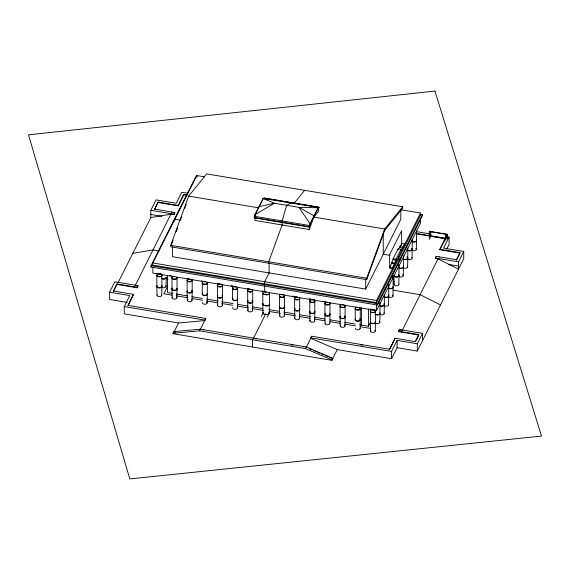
<?xml version="1.0" encoding="UTF-8"?>
<svg xmlns="http://www.w3.org/2000/svg" width="570" height="570" viewBox="0 0 570 570"><rect width="100%" height="100%" fill="white"/><g stroke="black" fill="none" stroke-linecap="round" stroke-linejoin="round"><path stroke-width="0.85" d="M161.745 295.274L161.894 286.553M166.062 286.446L166.212 277.725M176.885 297.818L177.035 289.09M192.026 300.354L192.176 291.633M207.167 302.898L207.316 294.17M222.307 305.435L222.457 296.714M237.448 307.978L237.597 299.25M252.588 310.515L252.738 301.794M269.261 313.308L269.411 304.587M284.401 315.851L284.551 307.13M299.542 318.388L299.692 309.667M314.683 320.931L314.832 312.203M329.823 323.468L329.973 314.747M344.964 326.012L345.114 317.283M360.105 328.548L360.254 319.827M375.245 331.092L375.395 322.363M379.798 322.299L379.948 313.571M384.194 313.557L384.344 304.836M388.597 304.815L388.74 296.094M392.994 296.072L393.143 287.351M398.836 284.459L398.986 275.73M403.239 275.716L403.389 266.995M407.636 266.974L407.785 258.253M412.039 258.231L412.181 249.51M416.349 249.404L416.499 240.683M444.5 241.024L445.861 234.298L445.861 238.837L444.714 241.103M254.911 214.762L254.028 217.818L309.353 227.095L310.237 224.046L318.43 207.758L319.321 207.288L263.995 198.011L263.105 198.481L254.911 214.762L274.377 203.234L298.972 207.359L318.43 207.758M255.424 214.854L254.982 216.379L309.282 225.485L309.282 229.539L254.982 220.426L254.982 217.191M281.687 222.457L286.674 205.3L291.655 202.649M309.282 225.485L309.724 223.96M170.694 245.335L188.67 196.109L206.646 173.886L402.655 206.768L402.655 208.207L384.679 230.43L366.702 279.656L170.694 246.782L170.694 245.335L366.702 278.21L384.679 228.99L402.655 206.768M171.606 244.281L173.13 240.105M176.18 231.762L177.705 227.594M180.747 219.251L181.659 216.743M184.709 208.399L186.233 204.231M309.282 229.539L313.821 217.099L318.366 211.491L318.366 207.437L263.618 198.567M416.043 340.546L418.808 335.046L398.523 331.647L399.356 329.503L422.52 333.386L417.29 343.774L397.112 340.383L397.112 347.686L391.561 358.708L337.233 349.595L331.833 360.326L173.18 333.714L173.024 333.243L173.857 331.583L200.376 329.182L306.304 346.952L306.304 347.436L306.461 347.016M331.833 360.326L332.823 358.252L306.304 346.952L305.47 348.605L199.543 330.842L173.024 333.243M332.823 358.252L332.666 358.665L329.467 357.305M127.167 302.406L109.618 299.464L109.618 292.161L114.841 281.78L138.004 285.663L138.004 286.147L137.171 287.807L116.879 284.401L113.323 291.469L116.879 283.917L137.171 287.323L138.004 285.663M118.04 282.72L150.829 217.562L150.829 210.266L156.052 199.885L176.237 203.269L181.78 192.247L187.922 193.273M158.09 202.022L154.534 209.575L158.09 202.022L178.275 205.407L183.818 194.384L187.316 194.969M113.323 290.985L133.508 294.369L127.958 305.392L205.777 318.452L204.944 320.589L178.581 322.983L124.253 313.87L124.253 306.575L129.796 295.545L109.618 292.161M171.121 213.672L135.133 285.67L136.572 285.905M171.007 213.65L171.007 214.135L173.993 214.641L174.826 212.496L154.534 209.09M127.958 305.876L133.508 294.369M158.09 202.507L178.275 205.891L183.818 194.384M173.993 214.641L174.826 212.496M376.093 303.425L420.909 214.37L422.334 214.605L422.334 215.994L377.518 305.05L151.007 267.059L151.007 265.677L195.823 176.614L197.248 176.85M152.432 265.912L152.853 262.955L196.835 175.546L204.701 176.864M151.007 267.059L151.421 266.233M167.701 286.14L163.861 293.764L172.069 295.146M173.18 333.714L178.581 322.983M199.543 330.842L205.777 318.452M261.395 316.357L263.197 312.766M253.344 338.067L252.503 339.727L252.503 347.023M253.344 338.552L265.755 313.878M267.138 317.326L270.03 311.576L280.483 313.329M337.233 349.595L310.871 338.359L310.871 337.875L311.704 336.214L389.524 349.267L395.074 338.245L415.252 341.63L418.808 334.562L398.523 331.163M306.304 347.436L311.704 336.214M172.532 246.717L172.532 256.707L365.691 289.104L400.81 219.308L400.81 210.145M400.988 249.304L396.015 259.179L394.476 263.939L392.488 267.893L389.638 267.416L391.626 263.461L393.165 258.702L398.138 248.826L400.988 249.304L400.988 250.223L402.527 247.166L399.677 246.689L398.138 249.745L398.138 248.826M389.638 267.416L389.638 254.683L401.636 230.779L401.665 243.511L399.677 247.458L399.677 246.689M390.771 265.919L389.609 268.235L392.488 268.712L392.488 267.893M400.083 247.416L401.636 244.331M401.665 243.511L404.515 243.989L402.527 247.943L402.527 247.166M152.853 265.093L376.506 302.606L376.506 300.468L420.496 213.059L401.273 209.831M377.518 305.05L377.518 303.668L422.334 214.605M359.691 324.815L368.42 326.275L370.443 322.25L370.443 309.303M392.837 277.754L393.628 276.172M152.853 267.302L152.853 273.094L376.506 310.607L420.496 223.198L420.496 218.232M393.321 282.977L394.119 281.395M429.388 231.27L429.267 236.051L429.388 231.27L447.122 234.242L447.122 238.78M447.001 239.022L447.122 234.242M438.323 258.488L438.323 258.972L435.338 258.474L436.171 256.329L456.463 259.735L460.019 252.667L439.841 249.282L439.841 249.767L460.019 253.151L460.019 252.667M439.841 249.282L445.391 238.26L416.535 233.422M398.523 331.647L399.356 329.503M435.338 258.474L436.171 256.329M439.841 249.767L445.391 238.26M391.561 358.708L391.561 351.412L397.112 340.383M446.467 236.643L449.096 237.084L443.546 248.107L463.731 251.491L463.731 258.787L417.29 351.07L397.112 347.686M438.209 258.474L402.228 330.465L402.228 329.98M446.716 249.104L449.096 244.38L449.096 237.084M459.627 253.935L456.463 260.219L456.463 259.735M438.209 258.958L458.501 269.175L458.501 261.872L463.731 251.491M294.013 203.476L304.651 190.323M317.918 207.672L318.366 207.437M150.829 217.562L171.121 214.156M132.839 253.322L153.123 249.909L159.044 250.907M175.774 331.897L174.014 332.061L173.857 331.583M429.267 231.52L447.001 234.491M416.642 231.641L429.801 233.843M259.521 206.71L259.008 206.625L274.377 203.234L263.105 198.481M431.925 236.229L444.593 238.353M183.818 194.869L186.44 195.311M416.535 233.907L445.861 238.837M188.67 196.109L258.652 207.851M173.337 212.731L174.826 212.981M150.829 210.266L173.993 214.156M435.338 257.989L458.501 261.872M150.829 214.463L161.816 216.308M448.355 264.366L458.501 266.069M174.84 219.251L180.775 220.241M390.03 255.346L383.247 254.206L383.247 233.75M173.415 221.146L174.27 221.288M393.165 258.702L396.015 259.179M399.071 260.376L399.926 260.526L399.926 259.136L398.501 258.901L398.501 256.764M393.165 259.628L396.015 260.105M391.626 262.685L394.476 263.162M391.626 263.461L394.476 263.939M393.086 290.159L420.218 294.711L440.51 304.929M152.853 262.955L376.506 300.468M151.007 265.677L377.518 303.668M156.315 273.272L157.94 273.543M159.564 273.814L161.189 274.092M169.832 275.538L171.456 275.809M204.174 281.302L205.798 281.573M217.69 283.568L219.315 283.839M220.939 284.109L222.564 284.387M231.206 285.834L232.831 286.104M234.455 286.382L236.08 286.653M247.971 288.648L249.596 288.919M282.214 294.391L283.839 294.661M292.488 296.115L294.113 296.386M295.737 296.656L297.355 296.927M309.254 298.922L310.878 299.2M312.495 299.471L314.12 299.742M322.77 301.195L324.394 301.466M370.628 309.218L372.246 309.489M373.87 309.767L375.495 310.037M400.069 330.108L401.508 330.351M172.803 293.464L167.566 292.588L167.566 275.324M176.294 294.056L187.651 295.958M192.012 296.692L202.493 298.445M206.86 299.179L218.217 301.081M221.709 301.673L233.059 303.575M237.426 304.309L247.907 306.062M252.275 306.795L262.756 308.555M268.869 309.581L279.343 311.341M283.71 312.068L295.068 313.977M299.435 314.704L310.785 316.614M314.277 317.198L324.757 318.958M330.002 319.834L340.475 321.594M344.843 322.321L355.324 324.081M176.329 295.858L187.651 297.754M192.005 298.488L202.45 300.24M206.81 300.967L218.132 302.87M221.609 303.454L232.931 305.349M237.291 306.083L248.613 307.978M252.09 308.562L263.411 310.465M283.967 313.913L295.288 315.809M299.642 316.542L310.094 318.295M314.448 319.022L324.9 320.775M330.123 321.651L340.575 323.404M344.928 324.138L355.381 325.89M360.603 326.767L370.457 328.42M360.668 344.914L362.42 345.206M124.253 306.575L204.944 320.105M310.871 337.875L391.561 351.412M291.192 344.9L292.937 345.192M309.496 348.797L311.897 349.816M313.493 350.5L315.887 351.519M317.49 352.203L319.884 353.222M321.48 353.899L323.881 354.925M325.477 355.602L327.871 356.628M305.47 348.605L331.989 359.912M310.237 224.046L298.972 207.359L314.334 215.902L313.821 215.816L313.821 217.099L384.679 228.99L384.679 230.43M200.22 329.196L200.376 329.667M393.955 276.543L394.091 284.401M370.35 322.307L370.493 331.028M340.069 317.226L340.212 325.954M324.929 314.683L325.071 323.411M309.788 312.146L309.93 320.874M294.647 309.603L294.79 318.331M279.507 307.066L279.649 315.794M262.834 304.273L262.984 312.994M247.694 301.73L247.843 310.458M217.412 296.649L217.562 305.377M187.131 291.569L187.281 300.297M171.99 289.033L172.14 297.761M156.85 286.489L156.999 295.217M439.157 256.835L439.157 257.319M422.52 333.386L422.52 340.682M420.496 213.059L420.496 215.189M417.29 343.774L417.29 351.07M416.499 230.358L416.499 240.376M412.181 239.186L412.181 249.204M407.785 247.929L407.785 257.946M404.515 243.989L404.515 244.815M403.389 255.83L403.389 266.689M402.334 330.002L402.334 330.486M401.501 331.662L401.501 332.146M398.986 265.406L398.986 275.431M398.501 262.763L398.501 266.903M395.074 338.245L389.524 349.752L389.524 349.267M393.143 287.052L393.143 276.193A2.522 1.461 0 0 1 393.043 276.564M388.74 284.929L388.74 295.787M384.344 294.512L384.344 304.53M379.948 302.413L379.948 313.272M376.506 304.815L376.506 310.607M375.395 311.206L375.395 322.064M368.42 309.018L368.42 326.275M366.702 278.21L366.702 279.656M365.691 279.115L365.691 289.104M361.437 307.843L361.437 325.107M360.254 308.662L360.254 319.521M355.21 308.605L355.21 319.464M345.114 306.126L345.114 316.984M340.069 306.062L340.069 316.92M329.973 303.589L329.973 314.44M324.929 303.525L324.929 314.384M314.832 301.046L314.832 311.904M309.788 300.988L309.788 311.84M303.432 346.467L303.432 346.952M299.692 298.509L299.692 309.368M294.647 298.445L294.647 309.303M284.551 295.965L284.551 306.824M282.129 221.744L282.129 224.986L268.698 261.772L268.698 263.219M279.507 295.908L279.507 306.767M269.411 293.429L269.411 304.287M269.111 262.92L269.111 272.909L264.68 281.715L264.266 286.055M264.68 286.062L264.68 291.854M262.834 293.108L262.834 303.967M256.215 338.544L256.215 339.029M252.738 290.629L252.738 301.487M247.694 290.572L247.694 301.43M237.597 288.092L237.597 298.951M232.553 288.028L232.553 298.887M222.457 285.549L222.457 296.407M217.412 285.492L217.412 296.35M207.316 283.012L207.316 293.871M203.255 329.667L203.255 330.151M202.272 282.948L202.272 293.807M196.835 175.546L196.835 176.964M192.176 280.476L192.176 291.327M187.131 280.411L187.131 291.27M178.275 205.407L178.275 205.891M177.035 277.932L177.035 288.791M171.99 277.875L171.99 288.726M171.841 211.997L171.841 212.482M161.894 275.395L161.894 286.254M156.85 275.331L156.85 286.19M137.171 287.323L137.171 287.807M134.185 286.824L134.185 287.309M116.879 283.917L116.879 284.401M252.296 309.823A2.373 1.368 0 0 1 250.166 311.854A2.373 1.368 0 0 1 248.185 309.774M252.033 300.447A2.522 1.461 0 0 1 252.111 302.421A2.522 1.461 0 0 1 248.727 302.634A2.522 1.461 0 0 1 248.057 300.704M252.033 300.753A2.522 1.461 0 0 1 252.111 302.72A2.522 1.461 0 0 1 248.727 302.934A2.522 1.461 0 0 1 248.057 301.003M252.424 289.71A2.522 1.461 0 0 1 250.159 291.868A2.522 1.461 0 0 1 248.057 289.66M252.424 289.902A2.522 1.461 0 0 1 250.159 292.061A2.522 1.461 0 0 1 248.057 289.845M251.064 289.268A3.562 2.059 0 0 1 250.137 289.325M249.218 289.246A3.562 2.059 0 0 1 247.644 288.691M237.384 307.622A2.373 1.368 0 0 1 235.025 309.318A2.373 1.368 0 0 1 232.795 307.565M237.284 298.217A2.522 1.461 0 0 1 235.018 300.376A2.522 1.461 0 0 1 232.916 298.167M237.284 298.516A2.522 1.461 0 0 1 235.018 300.675A2.522 1.461 0 0 1 232.916 298.466M237.284 287.173A2.522 1.461 0 0 1 235.018 289.332A2.522 1.461 0 0 1 232.916 287.116M237.284 287.358A2.522 1.461 0 0 1 235.018 289.517A2.522 1.461 0 0 1 232.916 287.309M235.923 286.724A3.562 2.059 0 0 1 233.23 286.489M232.503 286.154A3.562 2.059 0 0 1 231.954 285.72M218.937 283.703A3.562 2.059 0 0 1 218.089 283.49M222.015 304.743A2.373 1.368 0 0 1 219.885 306.781A2.373 1.368 0 0 1 217.904 304.693M222.143 295.68A2.522 1.461 0 0 1 220.212 297.825A2.522 1.461 0 0 1 217.512 295.972M222.143 295.98A2.522 1.461 0 0 1 220.212 298.131A2.522 1.461 0 0 1 217.512 296.272M222.143 284.63A2.522 1.461 0 0 1 220.212 286.781A2.522 1.461 0 0 1 217.512 284.929M217.776 284.58A2.522 1.461 0 0 1 218.189 284.28M222.143 284.822A2.522 1.461 0 0 1 220.212 286.966A2.522 1.461 0 0 1 217.512 285.114M217.776 284.765A2.522 1.461 0 0 1 218.189 284.473M220.782 284.188A3.562 2.059 0 0 1 217.362 283.611M265.919 314.355A2.373 1.368 0 0 1 263.076 312.645M265.955 305.413A2.522 1.461 0 0 1 262.934 303.589M265.955 305.712A2.522 1.461 0 0 1 262.934 303.895M265.955 294.369A2.522 1.461 0 0 1 262.934 292.545M265.955 294.555A2.522 1.461 0 0 1 262.934 292.731M266.204 291.804A3.562 2.059 0 0 1 263.511 291.569M262.784 291.234A3.562 2.059 0 0 1 262.236 290.8M206.504 301.915A2.373 1.368 0 0 1 205.357 304.202A2.373 1.368 0 0 1 202.514 302.485M207.245 293.493A2.522 1.461 0 0 1 204.409 295.281A2.522 1.461 0 0 1 202.635 293.087M207.245 293.792A2.522 1.461 0 0 1 204.409 295.581A2.522 1.461 0 0 1 202.635 293.386M207.245 282.449A2.522 1.461 0 0 1 204.409 284.238A2.522 1.461 0 0 1 202.635 282.043M207.245 282.635A2.522 1.461 0 0 1 204.409 284.423A2.522 1.461 0 0 1 202.635 282.228M205.642 281.651A3.562 2.059 0 0 1 202.948 281.409M202.222 281.074A3.562 2.059 0 0 1 201.673 280.639M176.593 297.127A2.373 1.368 0 0 1 174.463 299.157A2.373 1.368 0 0 1 172.482 297.077M176.964 288.413A2.522 1.461 0 0 1 174.128 290.201A2.522 1.461 0 0 1 172.354 288.007M176.964 288.712A2.522 1.461 0 0 1 174.128 290.501A2.522 1.461 0 0 1 172.354 288.306M176.964 277.369A2.522 1.461 0 0 1 174.128 279.158A2.522 1.461 0 0 1 172.354 276.963M176.964 277.554A2.522 1.461 0 0 1 174.128 279.343A2.522 1.461 0 0 1 172.354 277.148M174.434 276.628A3.562 2.059 0 0 1 172.667 276.329M161.68 294.918A2.373 1.368 0 0 1 159.322 296.621A2.373 1.368 0 0 1 157.092 294.868M161.581 285.52A2.522 1.461 0 0 1 159.65 287.672A2.522 1.461 0 0 1 156.95 285.812M161.581 285.819A2.522 1.461 0 0 1 159.65 287.971A2.522 1.461 0 0 1 156.95 286.119M161.581 274.476A2.522 1.461 0 0 1 159.65 276.621A2.522 1.461 0 0 1 156.95 274.769M161.581 274.662A2.522 1.461 0 0 1 159.65 276.813A2.522 1.461 0 0 1 156.95 274.954M161.089 273.835A3.562 2.059 0 0 1 156.8 273.458M188.656 278.623A3.562 2.059 0 0 1 187.808 278.409M191.734 299.67A2.373 1.368 0 0 1 190.971 301.466A2.373 1.368 0 0 1 187.801 301.188A2.373 1.368 0 0 1 188.007 299.336M191.862 290.6A2.522 1.461 0 0 1 189.931 292.745A2.522 1.461 0 0 1 187.231 290.892M191.862 290.899A2.522 1.461 0 0 1 189.931 293.051A2.522 1.461 0 0 1 187.231 291.199M191.862 279.557A2.522 1.461 0 0 1 189.931 281.701A2.522 1.461 0 0 1 187.231 279.849M191.862 279.742A2.522 1.461 0 0 1 189.931 281.894A2.522 1.461 0 0 1 187.231 280.034M190.501 279.108A3.562 2.059 0 0 1 187.081 278.538M168.036 279.051A2.373 1.368 0 0 1 166.005 278.338M165.77 285.755A2.373 1.368 0 0 1 164.83 287.622A2.373 1.368 0 0 1 161.602 287.081M166.134 277.348A2.522 1.461 0 0 1 164.602 279.051A2.522 1.461 0 0 1 161.474 278.395M166.134 277.041A2.522 1.461 0 0 1 164.602 278.751A2.522 1.461 0 0 1 161.474 278.096M284.109 315.16A2.373 1.368 0 0 1 281.979 317.191A2.373 1.368 0 0 1 279.998 315.11M284.238 306.09A2.522 1.461 0 0 1 282.307 308.242A2.522 1.461 0 0 1 279.606 306.389M284.238 306.396A2.522 1.461 0 0 1 282.307 308.548A2.522 1.461 0 0 1 279.606 306.689M284.238 295.046A2.522 1.461 0 0 1 282.307 297.198A2.522 1.461 0 0 1 279.606 295.346M284.238 295.232A2.522 1.461 0 0 1 282.307 297.383A2.522 1.461 0 0 1 279.606 295.531M283.746 294.405A3.562 2.059 0 0 1 279.457 294.027M299.471 318.031A2.373 1.368 0 0 1 297.12 319.734A2.373 1.368 0 0 1 294.889 317.982M299.62 308.99A2.522 1.461 0 0 1 296.785 310.771A2.522 1.461 0 0 1 295.011 308.577M299.62 309.289A2.522 1.461 0 0 1 296.785 311.078A2.522 1.461 0 0 1 295.011 308.883M299.62 297.939A2.522 1.461 0 0 1 296.785 299.727A2.522 1.461 0 0 1 295.011 297.533M299.62 298.131A2.522 1.461 0 0 1 296.785 299.92A2.522 1.461 0 0 1 295.011 297.718M297.091 297.198A3.562 2.059 0 0 1 294.597 296.571M314.391 320.24A2.373 1.368 0 0 1 312.26 322.271A2.373 1.368 0 0 1 310.28 320.19M314.519 311.17A2.522 1.461 0 0 1 312.588 313.322A2.522 1.461 0 0 1 309.888 311.469M314.519 311.477A2.522 1.461 0 0 1 312.588 313.621A2.522 1.461 0 0 1 309.888 311.769M314.519 300.126A2.522 1.461 0 0 1 313.714 302.043A2.522 1.461 0 0 1 310.344 301.744A2.522 1.461 0 0 1 310.565 299.777M314.519 300.312A2.522 1.461 0 0 1 313.714 302.228A2.522 1.461 0 0 1 310.344 301.929A2.522 1.461 0 0 1 310.565 299.963M311.313 299.2A3.562 2.059 0 0 1 310.465 298.986M314.027 299.485A3.562 2.059 0 0 1 309.738 299.108M268.598 312.332A2.373 1.368 0 0 1 268.292 314.391A2.373 1.368 0 0 1 264.808 313.942M269.339 303.91A2.522 1.461 0 0 1 268.099 305.534A2.522 1.461 0 0 1 265.064 305.264M269.339 304.209A2.522 1.461 0 0 1 268.099 305.834A2.522 1.461 0 0 1 265.064 305.563M269.339 292.859A2.522 1.461 0 0 1 268.099 294.483A2.522 1.461 0 0 1 265.064 294.22M269.339 293.051A2.522 1.461 0 0 1 268.099 294.676A2.522 1.461 0 0 1 265.064 294.405M265.891 292.04A3.562 2.059 0 0 1 264.316 291.491M329.752 323.112A2.373 1.368 0 0 1 327.401 324.815A2.373 1.368 0 0 1 325.171 323.062M329.66 313.714A2.522 1.461 0 0 1 327.394 315.873A2.522 1.461 0 0 1 325.292 313.657M329.66 314.013A2.522 1.461 0 0 1 327.394 316.172A2.522 1.461 0 0 1 325.292 313.963M329.66 302.663A2.522 1.461 0 0 1 327.394 304.822A2.522 1.461 0 0 1 325.292 302.613M329.66 302.855A2.522 1.461 0 0 1 327.394 305.014A2.522 1.461 0 0 1 325.292 302.798M327.372 302.278A3.562 2.059 0 0 1 324.323 301.216M360.033 328.192A2.373 1.368 0 0 1 357.682 329.895A2.373 1.368 0 0 1 355.452 328.135M359.941 318.794A2.522 1.461 0 0 1 358.01 320.939A2.522 1.461 0 0 1 355.31 319.086M359.941 319.093A2.522 1.461 0 0 1 358.01 321.245A2.522 1.461 0 0 1 355.31 319.385M359.941 307.743A2.522 1.461 0 0 1 358.01 309.895A2.522 1.461 0 0 1 355.31 308.042M359.941 307.935A2.522 1.461 0 0 1 358.01 310.08A2.522 1.461 0 0 1 355.31 308.228M357.654 307.358A3.562 2.059 0 0 1 355.887 307.059M374.953 330.401A2.373 1.368 0 0 1 372.823 332.431A2.373 1.368 0 0 1 370.842 330.351M375.324 321.687A2.522 1.461 0 0 1 372.488 323.475A2.522 1.461 0 0 1 370.714 321.281M375.324 321.986A2.522 1.461 0 0 1 372.488 323.774A2.522 1.461 0 0 1 370.714 321.58M375.324 310.643A2.522 1.461 0 0 1 372.488 312.424A2.522 1.461 0 0 1 370.714 310.23M375.324 310.828A2.522 1.461 0 0 1 372.488 312.617A2.522 1.461 0 0 1 370.714 310.422M371.875 309.36A3.562 2.059 0 0 1 371.027 309.139M373.721 309.838A3.562 2.059 0 0 1 370.301 309.268M344.672 325.32A2.373 1.368 0 0 1 342.541 327.351A2.373 1.368 0 0 1 340.561 325.27M344.408 315.944A2.522 1.461 0 0 1 344.487 317.91A2.522 1.461 0 0 1 341.095 318.131A2.522 1.461 0 0 1 340.433 316.2M344.408 316.243A2.522 1.461 0 0 1 344.487 318.217A2.522 1.461 0 0 1 341.095 318.43A2.522 1.461 0 0 1 340.433 316.5M344.8 305.207A2.522 1.461 0 0 1 342.534 307.365A2.522 1.461 0 0 1 340.433 305.157M344.408 305.085A2.522 1.461 0 0 1 344.487 307.052A2.522 1.461 0 0 1 341.095 307.273A2.522 1.461 0 0 1 340.433 305.342M343.439 304.758A3.562 2.059 0 0 1 341.594 304.736M340.746 304.522A3.562 2.059 0 0 1 340.019 304.188M392.331 295.096A2.373 1.368 0 0 1 392.025 297.148A2.373 1.368 0 0 1 388.533 296.706M393.072 286.667A2.522 1.461 0 0 1 391.533 288.377A2.522 1.461 0 0 1 388.405 287.722M393.072 286.974A2.522 1.461 0 0 1 391.533 288.677A2.522 1.461 0 0 1 388.405 288.021M393.143 276.001A2.522 1.461 0 0 1 393.043 276.379M388.526 304.458A2.373 1.368 0 0 1 386.788 306.118A2.373 1.368 0 0 1 383.909 305.114M388.434 295.06A2.522 1.461 0 0 1 387.436 297.034A2.522 1.461 0 0 1 384.009 296.464M388.434 295.36A2.522 1.461 0 0 1 387.436 297.341A2.522 1.461 0 0 1 384.009 296.763M388.64 285.121A2.522 1.461 0 0 1 388.377 285.47M388.64 285.306A2.522 1.461 0 0 1 388.377 285.656M383.902 312.866A2.373 1.368 0 0 1 382.962 314.733A2.373 1.368 0 0 1 379.741 314.191M384.03 303.796A2.522 1.461 0 0 1 383.318 305.677A2.522 1.461 0 0 1 379.998 305.506M384.03 304.102A2.522 1.461 0 0 1 383.318 305.976A2.522 1.461 0 0 1 379.998 305.812M379.506 321.608A2.373 1.368 0 0 1 378.566 323.475A2.373 1.368 0 0 1 375.338 322.934M379.876 312.894A2.522 1.461 0 0 1 378.338 314.597A2.522 1.461 0 0 1 375.21 313.942M379.876 313.194A2.522 1.461 0 0 1 378.338 314.904A2.522 1.461 0 0 1 375.21 314.248M415.687 248.427A2.373 1.368 0 0 1 415.38 250.479A2.373 1.368 0 0 1 411.896 250.038M416.428 240.305A2.522 1.461 0 0 1 414.889 242.008A2.522 1.461 0 0 1 411.761 241.352M416.428 239.998A2.522 1.461 0 0 1 414.889 241.701A2.522 1.461 0 0 1 411.761 241.046M398.772 284.102A2.373 1.368 0 0 1 396.414 285.798A2.373 1.368 0 0 1 394.184 284.045M398.672 274.697A2.522 1.461 0 0 1 397.069 276.813A2.522 1.461 0 0 1 393.941 275.367M398.672 275.004A2.522 1.461 0 0 1 397.069 277.12A2.522 1.461 0 0 1 393.941 275.673M402.577 274.74A2.373 1.368 0 0 1 402.27 276.792A2.373 1.368 0 0 1 398.779 276.35M403.311 266.311A2.522 1.461 0 0 1 401.779 268.014A2.522 1.461 0 0 1 398.651 267.358M403.311 266.618A2.522 1.461 0 0 1 401.779 268.32A2.522 1.461 0 0 1 398.651 267.665M407.343 266.283A2.373 1.368 0 0 1 406.403 268.149A2.373 1.368 0 0 1 403.182 267.608M407.08 256.906A2.522 1.461 0 0 1 407.009 258.972A2.522 1.461 0 0 1 403.439 258.93M407.08 257.213A2.522 1.461 0 0 1 407.009 259.272A2.522 1.461 0 0 1 403.439 259.229M411.74 257.547A2.373 1.368 0 0 1 410.521 259.485A2.373 1.368 0 0 1 407.351 258.531M411.875 248.477A2.522 1.461 0 0 1 410.578 250.536A2.522 1.461 0 0 1 407.208 249.525M411.875 248.777A2.522 1.461 0 0 1 410.578 250.836A2.522 1.461 0 0 1 407.208 249.824M430.806 231.776L429.281 239.336L430.806 236.308L430.806 231.776M255.253 214.562L254.398 217.505L309.189 226.696L310.044 223.754L318.096 207.751L318.951 207.295L264.159 198.111L263.304 198.56L255.253 214.562M434.96 91.086L28.5 134.826L129.796 478.914L541.5 436.078L434.96 91.086"/></g></svg>
